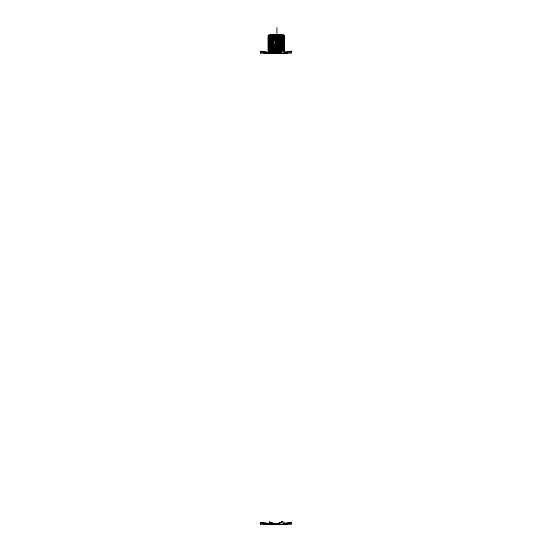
<?xml version="1.0" encoding="UTF-8"?>
<svg xmlns="http://www.w3.org/2000/svg" width="552" height="552" viewBox="0 0 552 552"><rect width="100%" height="100%" fill="white"/><g stroke="black" fill="none" stroke-linecap="round" stroke-linejoin="round"><path stroke-width="0.83" d="M260.413 53.089L260.661 51.205L274.682 53.089M274.682 53.137L260.406 53.144M283.997 523.593L291.415 522.854L291.684 524.276L277.408 524.29L279.05 524.089M265.443 53.137L270.169 51.805L275.986 53.151L269.272 50.791L275.269 53.096M275.22 53.144L264.532 53.151L260.199 51.66L274.972 53.199M276.718 53.068L282.693 50.487L276.11 53.171L287.64 53.089M286.633 524.31L282.217 521.654L276.918 524.331L276.097 524.276L282.693 521.612L276.821 524.221M276.828 53.13L282.217 50.529L286.647 53.137M269.114 48.017L268.741 48.017L269.652 40.586M269.666 42.049L268.893 48.383L269.259 48.383L269.452 46.796M269.417 45.54L269.618 43.891M271.867 45.995L272.419 41.455M271.95 46.209L272.571 41.124M272.474 43.663L272.785 41.124L272.785 43.346M279.685 45.195L280.519 40.117L279.898 45.195L279.685 40.758L280.519 40.117M279.926 44.112C280.264 49.425 280.726 42.221 280.602 40.324M280.112 42.594L280.388 40.324M282.514 46.651L283.576 37.943L283.21 37.943L282.148 46.651L282.148 43.27M282.348 46.554L282.548 44.905M282.852 42.428L283.355 38.302L283.728 38.302L283.728 48.535L282.244 47.382L283.728 48.535M282.617 47.382L283.728 38.302M270.715 42.559L270.176 46.623L270.542 46.623L270.756 45.002M270.342 46.92L270.742 43.863M272.798 44.422L273.205 41.386L272.702 40.869M272.888 44.643L273.481 41.793L273.481 44.864M273.116 43.663L273.419 41.386L272.453 40.455L272.453 45.864M273.102 44.643L273.481 41.793M280.851 46.706L280.851 39.613L279.174 41.131L279.174 45.188L280.851 46.706L279.057 44.912L279.457 41.911M279.202 44.505L279.671 40.993L278.988 44.505L279.202 41.476L279.671 40.993M281.354 42.456L281.755 39.447L282.127 39.447L281.32 45.471M281.278 44.553L281.492 42.946M282.341 38.571L281.272 46.637L282.707 47.748L282.707 38.571L282.341 38.571L282.341 47.748M280.402 52.688L277.076 53.068M287.633 524.31L276.828 524.255M274.944 524.248L260.199 522.785L264.532 524.276L274.972 524.324M275.269 524.221L275.993 524.255L269.272 521.916L275.393 524.283L270.169 522.93L267.858 523.586M272.992 36.894L279.912 36.894L279.064 37.777L272.992 36.894L272.992 37.26M270.839 46.678L269.755 47.796L269.755 38.523L270.839 39.64M271.853 36.473L272.929 37.95L271.853 36.473L280.616 36.473L279.54 37.95L282.051 34.983L270.418 34.983L271.736 36.722L270.418 34.983M268.693 49.238L268.693 37.081L268.32 37.081L269.645 38.447L269.645 47.872L268.32 49.238L269.569 48.328M282.051 34.983L280.733 36.722L280.733 36.356L271.736 36.356M270.887 47.279L268.265 49.997L268.265 36.322L270.887 39.04M274.344 39.502L278.38 39.502L277.884 40.02L274.344 39.502L276.469 40.027M275.213 39.075L278.574 39.516L279.215 38.633M272.605 45.906L271.618 46.706L273.081 45.209L273.15 40.406L271.549 38.75L273.578 40.406L273.578 45.126M277.884 40.234L278.38 39.502M271.135 48.452L268.948 50.715L268.21 50.715L270.942 47.886M271.584 47.155L273.116 45.561M283.521 34.866L280.789 37.702L271.681 37.702L268.948 34.866L283.521 34.866L283.521 35.604L281.334 37.867M275.386 47.569L271.549 47.569L273.15 45.913M280.485 38.323L278.891 39.972L273.578 39.972L271.984 38.323L280.485 38.323L280.485 41.959M271.984 47.996L273.578 45.913L271.984 47.996L280.485 47.996L278.891 45.913L280.92 47.569L277.083 47.569M274.247 45.216L275.952 43.456M277.083 42.276L278.222 41.103M280.92 38.75L278.891 40.406L280.92 38.75L280.92 47.569M280.092 51.453L268.948 51.453L271.681 48.617L280.789 48.617L283.521 51.453L283.521 50.715L281.334 48.452M283.521 50.715L284.259 50.715L281.527 47.886L281.527 38.44L284.259 35.604L283.521 35.604M279.629 47.927L278.187 46.195L274.282 46.195L272.84 47.927L279.629 47.927L272.84 47.927M275.572 47.023C273.723 46.044 272.212 49.031 274.565 46.085L277.435 46.499M280.851 39.613L279.202 41.476M275.786 46.133C279.719 46.334 281.299 47.934 274.061 46.816L274.565 46.085M271.812 49.48L272.888 48.362L279.581 48.362L280.657 49.852L271.812 49.852L272.888 48.362M281.216 51.336L270.418 51.336L271.301 50.053M282.9 37.991L284.149 37.081L284.149 49.238L282.458 47.872L282.458 38.447L284.149 37.081M282.148 39.047L283.21 37.943M270.418 51.336L271.736 49.963L280.733 49.963L281.61 50.881M282.707 47.748L281.637 46.637L281.637 39.682L282.707 38.571M281.32 40.275L282.127 39.447M282.514 39.047L283.576 37.943M272.226 49.77L271.122 50.915L271.122 50.542L280.858 50.542L280.858 50.915L273.799 49.977M280.657 49.48L272.515 49.425L273.371 48.176M278.891 40.406L279.436 39.861L273.04 39.861L273.04 46.458L279.436 46.458L279.436 39.861M273.04 46.458L273.578 45.913M289.724 52.15L291.801 51.184L284.473 52.15M289.034 523.593L291.801 522.309L283.659 523.386M277.145 524.262L278.774 524.027M281.527 52.716L277.408 53.164L291.684 53.151L291.415 51.729L284.825 52.385M270.418 35.349L282.051 35.349M268.21 50.715L268.21 35.604L268.948 35.604L271.135 37.867M271.612 35.776L281.347 35.776L281.347 35.411L280.243 36.556L271.612 35.411L271.612 35.776L274.751 36.191M271.853 36.839L280.616 36.839M275.296 37.26L279.912 37.26L279.912 36.894M272.929 37.584L279.54 37.584M268.741 48.017L268.741 37.784L269.114 37.784L269.114 45.457M271.681 38.44L270.942 38.44L268.21 35.604M280.789 38.44L281.527 38.44M275.386 38.75L278.788 38.75M275.158 38.847L279.215 38.847M279.257 39.233L273.613 39.399L278.857 39.185M271.618 46.706L271.618 39.613L273.295 41.11L273.295 45.209M281.637 39.682L281.272 39.682L281.272 46.637L281.637 46.637M274.344 39.716L278.38 39.716M282.293 39.737L281.92 39.737L281.92 47.044L282.293 47.044L281.065 46.161M273.15 40.406L273.578 40.406L273.04 39.861M280.078 40.413L279.388 45.188M276.938 42.152L275.282 42.152L275.282 46.306M275.993 44.312L276.683 44.312M279.436 44.65L272.791 44.65L272.791 46.306L279.436 46.306M275.482 44.712L276.745 44.712M272.791 44.843L279.436 44.843M279.057 44.912L279.767 45.43L279.553 42.014M276.697 45.45L278.429 45.45L278.429 40.869L276.697 40.869L276.745 46.306M272.791 46.106L279.436 46.106M277.332 46.603L274.061 46.816M273.613 46.92L278.857 46.92L273.654 47.065M273.212 47.086L279.257 47.086M273.254 47.472L278.933 47.686L273.895 47.017M284.149 49.238L282.458 47.872L283.776 37.081L283.776 49.238M272.888 48.728L279.581 48.728L280.657 49.852M273.371 48.541L279.519 49.425L279.519 49.059L272.515 49.059L272.515 49.425M272.929 49.287L275.331 49.287M271.515 50.715L277.518 50.715M270.418 50.97L282.051 50.97M274.668 52.992L277.414 52.992M274.668 53.275L277.414 53.275M275.993 53.516L276.683 53.516M274.668 524.117L277.414 524.117M274.668 524.4L277.414 524.4M277.104 36.501L278.67 36.715M271.28 35.935L275.407 36.487M273.537 38.633L278.574 39.302M278.16 39.371L273.343 38.73L273.958 39.371M273.343 38.944L277.359 39.475M279.126 47.375L274.31 46.734L279.126 47.589M277.256 47.244L278.933 47.472M278.712 50.053L281.189 50.384L281.189 50.749L275.407 49.984M276.152 49.921L277.718 50.129M274.351 37.681L272.736 37.074L277.594 37.777M275.269 37.591L276.787 37.812M275.848 40.061L274.192 39.613L276.676 39.972M278.305 46.713L274.951 46.016M274.565 46.299L278.153 46.603M276.497 48.404L279.781 48.88M274.137 48.286L275.676 48.507M277.98 48.838L279.519 49.059M274.027 48.417L279.781 49.245L278.981 48.417M279.436 46.458L278.891 45.913L280.485 47.996M272.736 37.074L273.523 37.895M274.192 39.613L274.654 40.089M271.584 39.164L273.116 40.758M271.618 39.613L272.509 40.696M268.741 37.784L269.852 38.937M284.259 35.604L284.259 50.715M283.355 38.302L283.355 48.535M282.824 38.447L282.824 47.872M280.637 46.706L280.637 39.613L279.864 45.906L279.864 40.413M280.485 43.56L280.485 45.968M279.995 40.02L279.995 46.299M279.898 40.758L279.898 45.195M279.581 48.362L279.581 48.728M279.319 40.406L279.319 45.913M278.788 39.475L273.682 39.475M277.028 40.8L277.028 44.733M276.938 27.6L276.938 46.306M275.441 40.8L275.482 46.306M272.916 40.869L272.916 43.021M272.702 44.464L272.667 40.455L272.605 44.339M272.391 40.413L272.391 45.906M271.984 38.323L271.984 38.75M271.832 39.613L271.832 46.706M271.549 38.75L271.549 47.569M270.542 46.623L270.542 39.227L270.176 39.227L270.121 47.796M268.948 34.866L268.948 35.604M268.948 50.715L268.948 51.453M260.406 524.234L274.682 524.262L260.661 522.33L260.406 524.269M275.938 43.077L276.531 43.242L275.938 43.077M279.629 38.392L278.167 40.123L279.629 38.605L272.84 38.605L274.303 40.123L272.84 38.392L279.629 38.392M279.54 36.667L272.336 36.667L271.28 35.569L279.54 36.667M281.713 37.508L270.756 37.508L270.756 48.811L281.713 48.811L281.713 37.508M275.772 40.869L274.04 40.869L274.04 45.45L275.772 45.45L275.772 40.869"/></g></svg>
